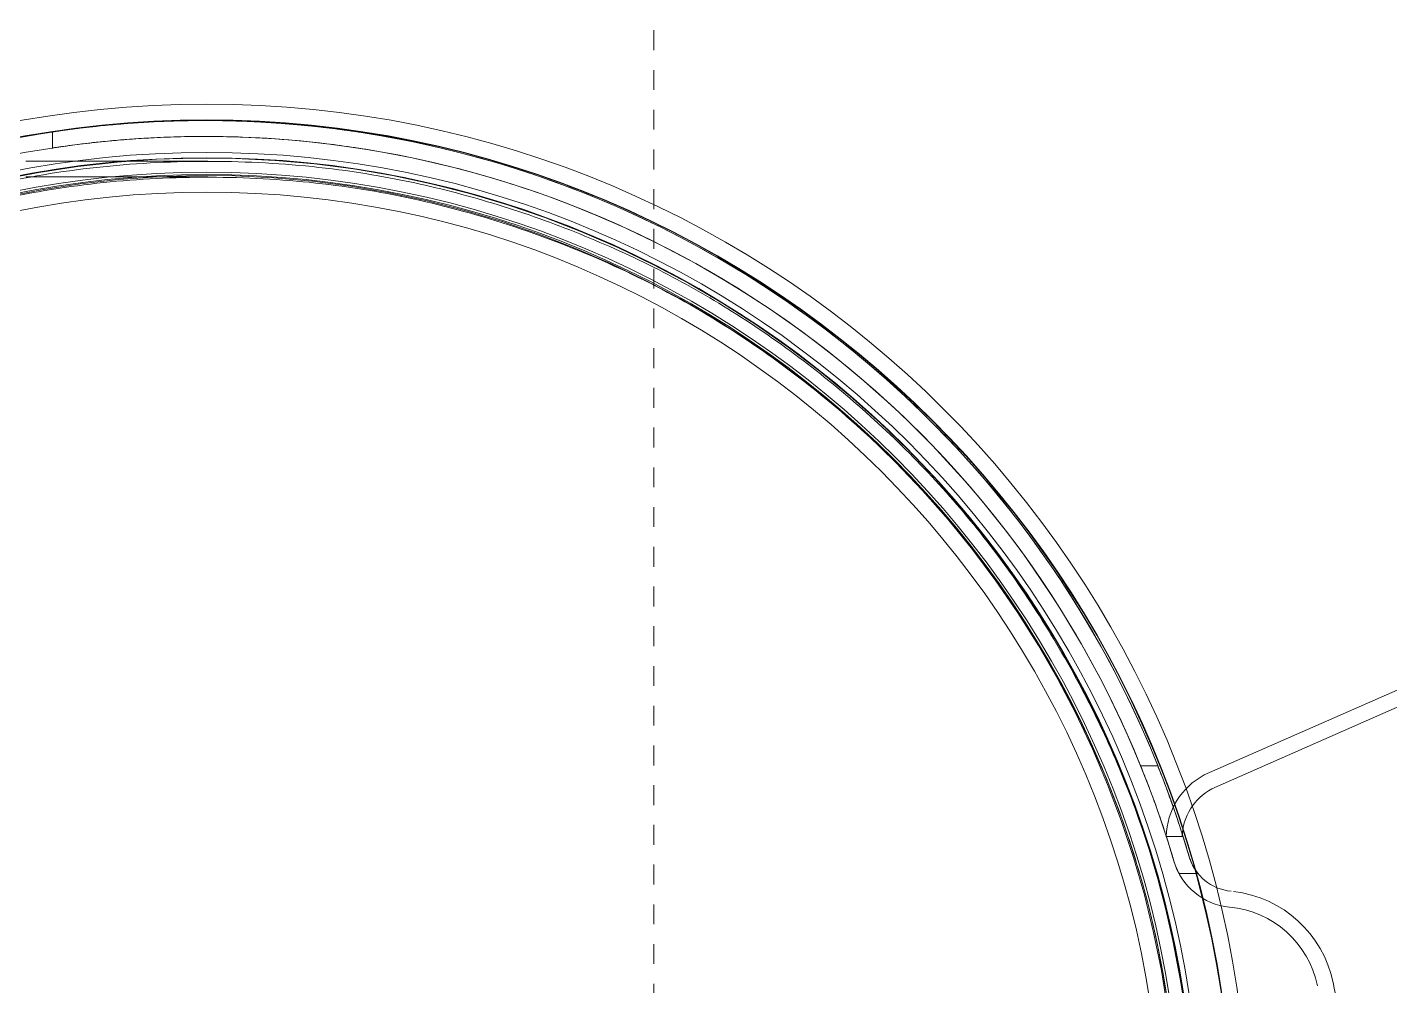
# Model space of a CAD drawing. Header units: millimetres. Extents: x 2179 to 48742, y 3478 to 161002.
# Drawn here: x 18851.4 to 18920, y 126037.3 to 126085.5 of the extents above; entities that cross this region are included whole.
import ezdxf

# ---------------------------------------------------------------- set-up
doc = ezdxf.new("R2010")
doc.units = ezdxf.units.MM
doc.linetypes.add('1_Čerchovaná 1_0mm', pattern=[2.4, 1.2, -0.6, 0, -0.6])
doc.linetypes.add('3_Čárkovaná 1_0mm', pattern=[2, 1, -1])
doc.layers.add('A-DETL-MBND', color=7, linetype='3_Čárkovaná 1_0mm', lineweight=9)
doc.layers.add('A-GENM-1', color=7, linetype='Continuous', lineweight=9, true_color=0x646464)
doc.layers.add('A-GENM-2', color=7, linetype='1_Čerchovaná 1_0mm', lineweight=9, true_color=0x646464)

# ---------------------------------------------------------------- blocks, each defined once
blk = doc.blocks.new('Construction_Roof-Accessories_Lindab_Round- - Lindab Round Downpipe System 150_100 High Build Polyester 001 Antique White-794159-1NP _ stroje')
at = {"layer": 'A-GENM-1'}
for p, q in [((180771.12, 126080.283), (180771.12, 126079.474)), ((180771.12, 126080.283), (180771.12, 126079.474)), ((180829.067, 126047.908), (180861.382, 126062.125)), ((180861.382, 126062.125), (180829.067, 126047.908)), ((180829.067, 126047.908), (180861.382, 126062.125)), ((180861.382, 126062.125), (180829.067, 126047.908)), ((180862.182, 126061.649), (180829.443, 126047.202)), ((180829.443, 126047.202), (180862.182, 126061.649)), ((180862.182, 126061.649), (180829.443, 126047.202)), ((180829.443, 126047.202), (180862.182, 126061.649)), ((180825.865, 126048.375), (180826.727, 126048.375)), ((180826.727, 126048.375), (180825.865, 126048.375)), ((180825.865, 126048.375), (180826.727, 126048.375)), ((180826.727, 126048.375), (180825.865, 126048.375)), ((180827.959, 126044.814), (180827.158, 126044.814)), ((180827.158, 126044.814), (180827.959, 126044.814)), ((180827.959, 126044.814), (180827.158, 126044.814)), ((180827.158, 126044.814), (180827.959, 126044.814)), ((180827.999, 126044.814), (180827.159, 126044.814)), ((180827.159, 126044.814), (180827.999, 126044.814)), ((180827.999, 126044.814), (180827.159, 126044.814)), ((180827.159, 126044.814), (180827.999, 126044.814)), ((180828.751, 126042.949), (180827.796, 126042.949)), ((180828.751, 126042.949), (180827.796, 126042.949)), ((180828.751, 126042.949), (180827.796, 126042.949)), ((180828.751, 126042.949), (180827.796, 126042.949)), ((180827.797, 126042.947), (180828.753, 126042.947)), ((180827.797, 126042.947), (180828.753, 126042.947)), ((180827.797, 126042.947), (180828.753, 126042.947)), ((180827.797, 126042.947), (180828.753, 126042.947))]:
    blk.add_line(p, q, dxfattribs=at)
at = {"layer": 'A-GENM-1', "flags": 128}
for points in [[(180769.777, 126078.813), (180771.493, 126078.813), (180773.043, 126078.813), (180774.423, 126078.813), (180775.632, 126078.813), (180776.668, 126078.813), (180777.529, 126078.813), (180778.214, 126078.813), (180778.722, 126078.813), (180778.937, 126078.813)], [(180768.479, 126077.865), (180770.432, 126078.242), (180772.397, 126078.541), (180774.374, 126078.761), (180776.357, 126078.901), (180778.345, 126078.963), (180780.334, 126078.944), (180782.32, 126078.846), (180784.3, 126078.669), (180786.272, 126078.413), (180788.233, 126078.078), (180790.178, 126077.665), (180792.105, 126077.175), (180794.011, 126076.608), (180795.893, 126075.965), (180797.747, 126075.247), (180799.572, 126074.456), (180801.363, 126073.592), (180803.118, 126072.658), (180804.835, 126071.654), (180806.51, 126070.582), (180808.141, 126069.444), (180809.725, 126068.242), (180811.259, 126066.978), (180812.742, 126065.653), (180814.171, 126064.27), (180815.543, 126062.83), (180816.857, 126061.337), (180818.11, 126059.793), (180819.3, 126058.2), (180820.425, 126056.561), (180821.484, 126054.877), (180822.475, 126053.153), (180823.396, 126051.391), (180824.246, 126049.593), (180825.023, 126047.763), (180825.727, 126045.903), (180826.355, 126044.016), (180826.908, 126042.106), (180827.384, 126040.175), (180827.782, 126038.227), (180828.102, 126036.264)], [(180768.664, 126077.001), (180770.582, 126077.371), (180772.513, 126077.665), (180774.454, 126077.881), (180776.402, 126078.019), (180778.355, 126078.079), (180780.308, 126078.061), (180782.259, 126077.965), (180784.204, 126077.791), (180786.141, 126077.539), (180788.066, 126077.21), (180789.977, 126076.805), (180791.87, 126076.323), (180793.742, 126075.766), (180795.59, 126075.134), (180797.412, 126074.43), (180799.204, 126073.652), (180800.963, 126072.804), (180802.687, 126071.886), (180804.373, 126070.9), (180806.019, 126069.848), (180807.621, 126068.73), (180809.176, 126067.549), (180810.684, 126066.307), (180812.14, 126065.006), (180813.544, 126063.647), (180814.892, 126062.233), (180816.182, 126060.767), (180817.412, 126059.25), (180818.581, 126057.685), (180819.687, 126056.075), (180820.727, 126054.422), (180821.7, 126052.728), (180822.605, 126050.997), (180823.44, 126049.231), (180824.203, 126047.434), (180824.894, 126045.607), (180825.511, 126043.754), (180826.054, 126041.877), (180826.522, 126039.981), (180826.913, 126038.067), (180827.227, 126036.139)], [(180769.777, 126078.013), (180771.493, 126078.013), (180773.043, 126078.013), (180774.423, 126078.013), (180775.632, 126078.013), (180776.668, 126078.013), (180777.529, 126078.013), (180778.214, 126078.013), (180778.722, 126078.013), (180778.937, 126078.013)]]:
    blk.add_lwpolyline(points, dxfattribs=at)
at = {"layer": 'A-GENM-1'}
for centre, radius, start, end in [((180778.882, 126029.248), 52.434, 90, 270), ((180778.882, 126029.248), 52.434, 90, 270), ((180778.882, 126029.248), 52.434, 0, 180), ((180778.882, 126029.248), 52.434, 270, 90), ((180778.882, 126029.248), 52.434, 270, 90), ((180778.882, 126029.248), 51.634, 90, 270), ((180778.882, 126029.248), 51.634, 90, 270), ((180778.882, 126029.248), 51.612, 360, 180), ((180778.799, 126029.247), 51.604, 16.36814, 157.3931), ((180778.799, 126029.247), 51.604, 16.36814, 157.3931), ((180778.799, 126029.247), 51.604, 16.36814, 157.3931), ((180778.799, 126029.247), 51.604, 16.36814, 157.3931), ((180778.882, 126029.248), 51.634, 270, 90), ((180778.882, 126029.248), 51.634, 270, 90), ((180778.799, 126029.247), 51.604, 21.7598, 80.15748), ((180778.799, 126029.247), 51.604, 21.75667, 80.15748), ((180778.799, 126029.247), 51.604, 21.7598, 80.15748), ((180778.799, 126029.247), 51.604, 21.75667, 80.15748), ((180778.799, 126029.247), 50.804, 16.36814, 157.3931), ((180778.799, 126029.247), 50.804, 16.36814, 157.3931), ((180778.799, 126029.247), 50.804, 16.36814, 157.3931), ((180778.799, 126029.247), 50.804, 16.36814, 157.3931), ((180778.882, 126029.248), 50, 0, 180), ((180778.882, 126029.248), 50, 360, 180), ((180778.882, 126029.248), 49.731, 360, 180), ((180778.799, 126029.247), 50.804, 22.12039, 80.00091), ((180778.799, 126029.247), 50.804, 22.1172, 80.00091), ((180778.799, 126029.247), 50.804, 22.12039, 80.00091), ((180778.799, 126029.247), 50.804, 22.1172, 80.00091), ((180778.882, 126029.248), 49, 0, 180), ((180778.882, 126029.248), 49, 0, 180), ((180778.882, 126029.248), 49, 0, 180), ((180778.882, 126029.248), 49, 0, 180), ((180778.882, 126029.248), 48.881, 360, 180), ((180778.882, 126029.248), 48, 0, 180), ((180778.882, 126029.248), 48, 360, 180), ((180830.757, 126044.729), 3.6, 118, 178.65062), ((180830.757, 126044.729), 3.6, 118, 178.65062), ((180830.757, 126044.729), 3.6, 118, 178.65062), ((180830.757, 126044.729), 3.6, 118, 178.65062), ((180830.757, 126044.729), 2.8, 118, 178.26498), ((180830.757, 126044.729), 2.8, 118, 178.26498), ((180830.757, 126044.729), 2.8, 118, 178.26498), ((180830.757, 126044.729), 2.8, 118, 178.26498), ((180830.644, 126044.475), 2.431, 196.36814, 264.59127), ((180830.644, 126044.475), 2.431, 196.36814, 264.59127), ((180830.644, 126044.475), 2.431, 196.36814, 264.59127), ((180830.644, 126044.475), 2.431, 196.36814, 264.59127), ((180830.644, 126044.475), 3.231, 196.36814, 264.59127), ((180830.644, 126044.475), 3.231, 196.36814, 264.59127), ((180830.644, 126044.475), 3.231, 196.36814, 264.59127), ((180830.644, 126044.475), 3.231, 196.36814, 264.59127), ((180829.868, 126036.281), 5.8, 11.71066, 83.3681), ((180829.868, 126036.281), 5.8, 11.71066, 83.3681), ((180829.868, 126036.281), 5.8, 11.71066, 83.3681), ((180829.868, 126036.281), 5.8, 11.71066, 83.3681), ((180829.868, 126036.281), 5, 11.71066, 84.59127), ((180829.868, 126036.281), 5, 11.71066, 84.59127), ((180829.868, 126036.281), 5, 11.71066, 84.59127), ((180829.868, 126036.281), 5, 11.71066, 84.59127), ((180795.941, 126029.248), 40.448, 4.97491, 11.71066), ((180795.941, 126029.248), 40.448, 4.97491, 11.71066), ((180795.941, 126029.248), 40.448, 4.97491, 11.71066), ((180795.941, 126029.248), 40.448, 4.97491, 11.71066)]:
    blk.add_arc(centre, radius, start, end, dxfattribs=at)
for points, knots in [([(180787.62, 126080.092), (180786.636, 126080.262), (180784.708, 126080.537), (180781.992, 126080.776), (180779.354, 126080.869), (180776.975, 126080.835), (180774.935, 126080.718), (180773.261, 126080.56), (180772.05, 126080.411), (180771.221, 126080.293), (180771.017, 126080.261), (180771.548, 126080.342), (180772.671, 126080.491), (180773.87, 126080.618), (180774.967, 126080.713), (180776.213, 126080.792), (180778.001, 126080.86), (180781.715, 126080.849), (180785.159, 126080.519), (180787.62, 126080.092)], [0, 0, 0, 0, 0.055556, 0.111111, 0.166667, 0.222222, 0.277778, 0.333333, 0.388889, 0.444444, 0.513889, 0.583333, 0.652778, 0.6875, 0.722222, 0.756944, 0.791667, 0.861111, 1, 1, 1, 1]), ([(180787.62, 126080.092), (180786.636, 126080.262), (180784.708, 126080.537), (180781.992, 126080.776), (180779.354, 126080.869), (180776.975, 126080.835), (180774.935, 126080.718), (180773.261, 126080.56), (180772.05, 126080.411), (180771.221, 126080.293), (180771.017, 126080.261), (180771.548, 126080.342), (180772.671, 126080.491), (180773.87, 126080.618), (180774.967, 126080.713), (180776.213, 126080.792), (180778.001, 126080.86), (180781.715, 126080.849), (180785.159, 126080.519), (180787.62, 126080.092)], [0, 0, 0, 0, 0.055556, 0.111111, 0.166667, 0.222222, 0.277778, 0.333333, 0.388889, 0.444444, 0.513889, 0.583333, 0.652778, 0.6875, 0.722222, 0.756944, 0.791667, 0.861111, 1, 1, 1, 1]), ([(180787.62, 126079.279), (180786.636, 126079.453), (180784.709, 126079.732), (180781.992, 126079.974), (180779.35, 126080.069), (180776.969, 126080.034), (180774.931, 126079.915), (180773.261, 126079.755), (180772.05, 126079.604), (180771.22, 126079.484), (180771.018, 126079.451), (180771.549, 126079.534), (180772.671, 126079.686), (180773.872, 126079.815), (180774.972, 126079.911), (180776.22, 126079.991), (180778.008, 126080.06), (180781.716, 126080.049), (180785.159, 126079.713), (180787.62, 126079.279)], [0, 0, 0, 0, 0.055556, 0.111111, 0.166667, 0.222222, 0.277778, 0.333333, 0.388889, 0.444444, 0.513889, 0.583333, 0.652778, 0.6875, 0.722222, 0.756944, 0.791667, 0.861111, 1, 1, 1, 1]), ([(180787.62, 126079.279), (180786.636, 126079.453), (180784.709, 126079.732), (180781.992, 126079.974), (180779.35, 126080.069), (180776.969, 126080.034), (180774.931, 126079.915), (180773.261, 126079.755), (180772.05, 126079.604), (180771.22, 126079.484), (180771.018, 126079.451), (180771.549, 126079.534), (180772.671, 126079.686), (180773.872, 126079.815), (180774.972, 126079.911), (180776.22, 126079.991), (180778.008, 126080.06), (180781.716, 126080.049), (180785.159, 126079.713), (180787.62, 126079.279)], [0, 0, 0, 0, 0.055556, 0.111111, 0.166667, 0.222222, 0.277778, 0.333333, 0.388889, 0.444444, 0.513889, 0.583333, 0.652778, 0.6875, 0.722222, 0.756944, 0.791667, 0.861111, 1, 1, 1, 1]), ([(180729.15, 126029.248), (180729.19, 126032.998), (180730.009, 126040.234), (180732.859, 126048.588), (180736.349, 126055.039), (180739.438, 126059.545), (180742.905, 126063.558), (180746.922, 126067.286), (180751.307, 126070.57), (180755.875, 126073.268), (180760.859, 126075.504), (180766.09, 126077.219), (180771.303, 126078.327), (180776.698, 126078.845), (180782.2, 126078.791), (180787.182, 126078.211), (180791.711, 126077.2), (180795.894, 126075.883), (180799.95, 126074.217), (180803.761, 126072.254), (180807.375, 126069.946), (180810.856, 126067.276), (180814.098, 126064.322), (180817.008, 126061.173), (180819.611, 126057.771), (180821.965, 126054.075), (180823.996, 126050.196), (180826.201, 126044.914), (180828.022, 126038.084), (180828.556, 126032.248), (180828.587, 126029.248)], [-1, -1, -1, -1, -0.930556, -0.861111, -0.826389, -0.791667, -0.756944, -0.722222, -0.6875, -0.652778, -0.618056, -0.583333, -0.548611, -0.513889, -0.479167, -0.444444, -0.416667, -0.388889, -0.361111, -0.333333, -0.305556, -0.277778, -0.25, -0.222222, -0.194444, -0.166667, -0.138889, -0.111111, -0.055556, 0, 0, 0, 0]), ([(180827.786, 126029.248), (180827.748, 126032.938), (180826.949, 126040.057), (180824.159, 126048.277), (180820.748, 126054.623), (180817.723, 126059.058), (180814.316, 126063.011), (180810.363, 126066.688), (180806.044, 126069.93), (180801.55, 126072.586), (180796.649, 126074.782), (180791.503, 126076.462), (180786.375, 126077.546), (180781.068, 126078.048), (180775.655, 126077.986), (180770.753, 126077.409), (180766.296, 126076.409), (180762.179, 126075.107), (180758.188, 126073.464), (180754.437, 126071.532), (180750.883, 126069.265), (180747.461, 126066.646), (180744.273, 126063.748), (180741.409, 126060.656), (180738.839, 126057.31), (180736.511, 126053.674), (180734.5, 126049.857), (180732.319, 126044.66), (180730.518, 126037.941), (180729.988, 126032.2), (180729.956, 126029.248)], [-1, -1, -1, -1, -0.930556, -0.861111, -0.826389, -0.791667, -0.756944, -0.722222, -0.6875, -0.652778, -0.618056, -0.583333, -0.548611, -0.513889, -0.479167, -0.444444, -0.416667, -0.388889, -0.361111, -0.333333, -0.305556, -0.277778, -0.25, -0.222222, -0.194444, -0.166667, -0.138889, -0.111111, -0.055556, 0, 0, 0, 0]), ([(180825.864, 126048.378), (180825.947, 126048.171), (180826.108, 126047.77), (180826.294, 126047.285), (180826.42, 126046.947), (180826.498, 126046.736), (180826.541, 126046.619), (180826.544, 126046.61), (180826.539, 126046.623)], [-1, -1, -1, -1, -0.785714, -0.571429, -0.428571, -0.285714, -0.142857, 0, 0, 0, 0]), ([(180826.539, 126046.623), (180826.546, 126046.604), (180826.535, 126046.634), (180826.479, 126046.787), (180826.411, 126046.972), (180826.312, 126047.236), (180826.134, 126047.701), (180825.975, 126048.102), (180825.864, 126048.378)], [-1, -1, -1, -1, -0.785714, -0.678571, -0.571429, -0.428571, -0.285714, 0, 0, 0, 0]), ([(180825.864, 126048.378), (180825.947, 126048.171), (180826.108, 126047.77), (180826.294, 126047.285), (180826.42, 126046.947), (180826.498, 126046.736), (180826.541, 126046.619), (180826.544, 126046.61), (180826.539, 126046.623)], [-1, -1, -1, -1, -0.785714, -0.571429, -0.428571, -0.285714, -0.142857, 0, 0, 0, 0]), ([(180826.539, 126046.623), (180826.546, 126046.604), (180826.535, 126046.634), (180826.479, 126046.787), (180826.411, 126046.972), (180826.312, 126047.236), (180826.134, 126047.701), (180825.975, 126048.102), (180825.864, 126048.378)], [-1, -1, -1, -1, -0.785714, -0.678571, -0.571429, -0.428571, -0.285714, 0, 0, 0, 0]), ([(180826.726, 126048.378), (180826.809, 126048.171), (180826.966, 126047.769), (180827.149, 126047.284), (180827.273, 126046.947), (180827.349, 126046.736), (180827.391, 126046.619), (180827.394, 126046.61), (180827.39, 126046.623)], [-1, -1, -1, -1, -0.785714, -0.571429, -0.428571, -0.285714, -0.142857, 0, 0, 0, 0]), ([(180827.39, 126046.623), (180827.397, 126046.604), (180827.386, 126046.634), (180827.331, 126046.786), (180827.264, 126046.971), (180827.167, 126047.235), (180826.992, 126047.701), (180826.836, 126048.102), (180826.726, 126048.378)], [-1, -1, -1, -1, -0.785714, -0.678571, -0.571429, -0.428571, -0.285714, 0, 0, 0, 0]), ([(180826.726, 126048.378), (180826.809, 126048.171), (180826.966, 126047.769), (180827.149, 126047.284), (180827.273, 126046.947), (180827.349, 126046.736), (180827.391, 126046.619), (180827.394, 126046.61), (180827.39, 126046.623)], [-1, -1, -1, -1, -0.785714, -0.571429, -0.428571, -0.285714, -0.142857, 0, 0, 0, 0]), ([(180827.39, 126046.623), (180827.397, 126046.604), (180827.386, 126046.634), (180827.331, 126046.786), (180827.264, 126046.971), (180827.167, 126047.235), (180826.992, 126047.701), (180826.836, 126048.102), (180826.726, 126048.378)], [-1, -1, -1, -1, -0.785714, -0.678571, -0.571429, -0.428571, -0.285714, 0, 0, 0, 0]), ([(180826.539, 126046.623), (180826.535, 126046.635), (180826.537, 126046.629), (180826.574, 126046.527), (180826.641, 126046.341), (180826.763, 126045.996), (180826.88, 126045.658), (180826.964, 126045.409)], [-1, -1, -1, -1, -0.833333, -0.666667, -0.5, -0.333333, 0, 0, 0, 0]), ([(180826.964, 126045.409), (180826.88, 126045.658), (180826.763, 126045.996), (180826.641, 126046.341), (180826.574, 126046.527), (180826.537, 126046.629), (180826.535, 126046.635), (180826.539, 126046.623)], [-1, -1, -1, -1, -0.666667, -0.5, -0.333333, -0.166667, 0, 0, 0, 0]), ([(180826.539, 126046.623), (180826.535, 126046.635), (180826.537, 126046.629), (180826.574, 126046.527), (180826.641, 126046.341), (180826.763, 126045.996), (180826.88, 126045.658), (180826.964, 126045.409)], [-1, -1, -1, -1, -0.833333, -0.666667, -0.5, -0.333333, 0, 0, 0, 0]), ([(180826.964, 126045.409), (180826.88, 126045.658), (180826.763, 126045.996), (180826.641, 126046.341), (180826.574, 126046.527), (180826.537, 126046.629), (180826.535, 126046.635), (180826.539, 126046.623)], [-1, -1, -1, -1, -0.666667, -0.5, -0.333333, -0.166667, 0, 0, 0, 0]), ([(180827.39, 126046.623), (180827.385, 126046.635), (180827.388, 126046.629), (180827.424, 126046.527), (180827.49, 126046.341), (180827.61, 126045.997), (180827.725, 126045.658), (180827.807, 126045.409)], [-1, -1, -1, -1, -0.833333, -0.666667, -0.5, -0.333333, 0, 0, 0, 0]), ([(180827.807, 126045.409), (180827.725, 126045.658), (180827.61, 126045.997), (180827.49, 126046.341), (180827.424, 126046.527), (180827.388, 126046.629), (180827.385, 126046.635), (180827.39, 126046.623)], [-1, -1, -1, -1, -0.666667, -0.5, -0.333333, -0.166667, 0, 0, 0, 0]), ([(180827.39, 126046.623), (180827.385, 126046.635), (180827.388, 126046.629), (180827.424, 126046.527), (180827.49, 126046.341), (180827.61, 126045.997), (180827.725, 126045.658), (180827.807, 126045.409)], [-1, -1, -1, -1, -0.833333, -0.666667, -0.5, -0.333333, 0, 0, 0, 0]), ([(180827.807, 126045.409), (180827.725, 126045.658), (180827.61, 126045.997), (180827.49, 126046.341), (180827.424, 126046.527), (180827.388, 126046.629), (180827.385, 126046.635), (180827.39, 126046.623)], [-1, -1, -1, -1, -0.666667, -0.5, -0.333333, -0.166667, 0, 0, 0, 0]), ([(180826.964, 126045.409), (180827.027, 126045.221), (180827.154, 126044.835), (180827.32, 126044.309), (180827.45, 126043.881), (180827.514, 126043.666), (180827.544, 126043.564)], [-1, -1, -1, -1, -0.7, -0.4, -0.2, 0, 0, 0, 0]), ([(180827.544, 126043.564), (180827.499, 126043.717), (180827.399, 126044.054), (180827.197, 126044.701), (180827.048, 126045.158), (180826.964, 126045.409)], [-1, -1, -1, -1, -0.7, -0.4, 0, 0, 0, 0]), ([(180826.964, 126045.409), (180827.027, 126045.221), (180827.154, 126044.835), (180827.32, 126044.309), (180827.45, 126043.881), (180827.514, 126043.666), (180827.544, 126043.564)], [-1, -1, -1, -1, -0.7, -0.4, -0.2, 0, 0, 0, 0]), ([(180827.544, 126043.564), (180827.499, 126043.717), (180827.399, 126044.054), (180827.197, 126044.701), (180827.048, 126045.158), (180826.964, 126045.409)], [-1, -1, -1, -1, -0.7, -0.4, 0, 0, 0, 0]), ([(180827.807, 126045.409), (180827.896, 126045.14), (180828.031, 126044.718), (180828.201, 126044.164), (180828.276, 126043.912), (180828.312, 126043.79)], [-1, -1, -1, -1, -0.5, -0.25, 0, 0, 0, 0]), ([(180828.312, 126043.79), (180828.276, 126043.912), (180828.201, 126044.164), (180828.031, 126044.718), (180827.896, 126045.14), (180827.807, 126045.409)], [-1, -1, -1, -1, -0.75, -0.5, 0, 0, 0, 0]), ([(180827.807, 126045.409), (180827.896, 126045.14), (180828.031, 126044.718), (180828.201, 126044.164), (180828.276, 126043.912), (180828.312, 126043.79)], [-1, -1, -1, -1, -0.5, -0.25, 0, 0, 0, 0]), ([(180828.312, 126043.79), (180828.276, 126043.912), (180828.201, 126044.164), (180828.031, 126044.718), (180827.896, 126045.14), (180827.807, 126045.409)], [-1, -1, -1, -1, -0.75, -0.5, 0, 0, 0, 0]), ([(180828.751, 126042.949), (180828.755, 126042.945), (180828.75, 126042.951), (180828.705, 126043.007), (180828.633, 126043.107), (180828.494, 126043.324), (180828.376, 126043.571), (180828.312, 126043.79)], [-1, -1, -1, -1, -0.85, -0.7, -0.55, -0.4, 0, 0, 0, 0]), ([(180828.312, 126043.79), (180828.35, 126043.659), (180828.419, 126043.485), (180828.518, 126043.293), (180828.59, 126043.173), (180828.655, 126043.076), (180828.709, 126043.003), (180828.741, 126042.962), (180828.75, 126042.95), (180828.751, 126042.949)], [-1, -1, -1, -1, -0.75, -0.625, -0.5, -0.375, -0.25, -0.125, 0, 0, 0, 0]), ([(180828.751, 126042.949), (180828.75, 126042.95), (180828.741, 126042.962), (180828.709, 126043.003), (180828.655, 126043.076), (180828.59, 126043.173), (180828.518, 126043.293), (180828.419, 126043.485), (180828.35, 126043.659), (180828.312, 126043.79)], [-1, -1, -1, -1, -0.875, -0.75, -0.625, -0.5, -0.375, -0.25, 0, 0, 0, 0]), ([(180828.312, 126043.79), (180828.36, 126043.626), (180828.45, 126043.413), (180828.574, 126043.196), (180828.65, 126043.083), (180828.703, 126043.011), (180828.736, 126042.968), (180828.747, 126042.954), (180828.75, 126042.951)], [-1, -1, -1, -1, -0.7, -0.55, -0.4, -0.3, -0.2, -0.1, -0.1, -0.1, -0.1]), ([(180828.751, 126042.949), (180828.755, 126042.945), (180828.75, 126042.951), (180828.705, 126043.007), (180828.633, 126043.107), (180828.494, 126043.324), (180828.376, 126043.571), (180828.312, 126043.79)], [-1, -1, -1, -1, -0.85, -0.7, -0.55, -0.4, 0, 0, 0, 0]), ([(180828.312, 126043.79), (180828.35, 126043.659), (180828.419, 126043.485), (180828.518, 126043.293), (180828.59, 126043.173), (180828.655, 126043.076), (180828.709, 126043.003), (180828.741, 126042.962), (180828.75, 126042.95), (180828.751, 126042.949)], [-1, -1, -1, -1, -0.75, -0.625, -0.5, -0.375, -0.25, -0.125, 0, 0, 0, 0]), ([(180828.751, 126042.949), (180828.75, 126042.95), (180828.741, 126042.962), (180828.709, 126043.003), (180828.655, 126043.076), (180828.59, 126043.173), (180828.518, 126043.293), (180828.419, 126043.485), (180828.35, 126043.659), (180828.312, 126043.79)], [-1, -1, -1, -1, -0.875, -0.75, -0.625, -0.5, -0.375, -0.25, 0, 0, 0, 0]), ([(180828.312, 126043.79), (180828.36, 126043.626), (180828.45, 126043.413), (180828.574, 126043.196), (180828.65, 126043.083), (180828.703, 126043.011), (180828.736, 126042.968), (180828.747, 126042.954), (180828.75, 126042.951)], [-1, -1, -1, -1, -0.7, -0.55, -0.4, -0.3, -0.2, -0.1, -0.1, -0.1, -0.1]), ([(180827.796, 126042.949), (180827.799, 126042.943), (180827.793, 126042.955), (180827.759, 126043.019), (180827.714, 126043.112), (180827.638, 126043.281), (180827.574, 126043.461), (180827.544, 126043.564)], [-1, -1, -1, -1, -0.75, -0.625, -0.5, -0.25, 0, 0, 0, 0]), ([(180827.544, 126043.564), (180827.574, 126043.461), (180827.638, 126043.281), (180827.714, 126043.112), (180827.759, 126043.019), (180827.793, 126042.955), (180827.799, 126042.943), (180827.796, 126042.949)], [-1, -1, -1, -1, -0.75, -0.5, -0.375, -0.25, 0, 0, 0, 0]), ([(180827.796, 126042.949), (180827.799, 126042.943), (180827.793, 126042.955), (180827.759, 126043.019), (180827.714, 126043.112), (180827.638, 126043.281), (180827.574, 126043.461), (180827.544, 126043.564)], [-1, -1, -1, -1, -0.75, -0.625, -0.5, -0.25, 0, 0, 0, 0]), ([(180827.544, 126043.564), (180827.574, 126043.461), (180827.638, 126043.281), (180827.714, 126043.112), (180827.759, 126043.019), (180827.793, 126042.955), (180827.799, 126042.943), (180827.796, 126042.949)], [-1, -1, -1, -1, -0.75, -0.5, -0.375, -0.25, 0, 0, 0, 0])]:
    blk.add_open_spline(points, degree=3, knots=knots, dxfattribs=at)
for points in [[(180827.159, 126044.814), (180827.209, 126044.659), (180827.304, 126044.359), (180827.436, 126043.928), (180827.51, 126043.68), (180827.544, 126043.564)], [(180827.544, 126043.564), (180827.51, 126043.68), (180827.436, 126043.928), (180827.304, 126044.359), (180827.209, 126044.659), (180827.159, 126044.814)], [(180827.159, 126044.814), (180827.209, 126044.659), (180827.304, 126044.359), (180827.436, 126043.928), (180827.51, 126043.68), (180827.544, 126043.564)], [(180827.544, 126043.564), (180827.51, 126043.68), (180827.436, 126043.928), (180827.304, 126044.359), (180827.209, 126044.659), (180827.159, 126044.814)], [(180827.999, 126044.814), (180828.038, 126044.692), (180828.112, 126044.453), (180828.218, 126044.104), (180828.282, 126043.892), (180828.312, 126043.79)], [(180828.312, 126043.79), (180828.282, 126043.892), (180828.218, 126044.104), (180828.112, 126044.453), (180828.038, 126044.692), (180827.999, 126044.814)], [(180827.999, 126044.814), (180828.038, 126044.692), (180828.112, 126044.453), (180828.218, 126044.104), (180828.282, 126043.892), (180828.312, 126043.79)], [(180828.312, 126043.79), (180828.282, 126043.892), (180828.218, 126044.104), (180828.112, 126044.453), (180828.038, 126044.692), (180827.999, 126044.814)], [(180827.544, 126043.564), (180827.573, 126043.467), (180827.633, 126043.295), (180827.718, 126043.1), (180827.781, 126042.977), (180827.795, 126042.95), (180827.796, 126042.949)], [(180827.796, 126042.949), (180827.795, 126042.95), (180827.781, 126042.977), (180827.718, 126043.1), (180827.633, 126043.295), (180827.573, 126043.467), (180827.544, 126043.564)], [(180827.544, 126043.564), (180827.573, 126043.467), (180827.633, 126043.295), (180827.718, 126043.1), (180827.781, 126042.977), (180827.795, 126042.95), (180827.796, 126042.949)], [(180827.796, 126042.949), (180827.795, 126042.95), (180827.781, 126042.977), (180827.718, 126043.1), (180827.633, 126043.295), (180827.573, 126043.467), (180827.544, 126043.564)]]:
    blk.add_open_spline(points, degree=3, dxfattribs=at)
blk = doc.blocks.new('EN_MEA MEARIN PLUS_EXPERT_basic - MEARIN Plus3000 - NW300-802455-1NP _ stroje')
at = {"layer": 'A-DETL-MBND'}
blk.add_line((-149, -100), (27656.385, -100), dxfattribs=at)

msp = doc.modelspace()

# ---------------------------------------------------------------- block references
at = {"layer": 'A-DETL-MBND', "rotation": 90.00000000000001}
msp.add_blockref('EN_MEA MEARIN PLUS_EXPERT_basic - MEARIN Plus3000 - NW300-802455-1NP _ stroje', (18782.964, 125619.392), dxfattribs=at)
at = {"layer": 'A-GENM-2'}
msp.add_blockref('Construction_Roof-Accessories_Lindab_Round- - Lindab Round Downpipe System 150_100 High Build Polyester 001 Antique White-794159-1NP _ stroje', (-161918.41, 0), dxfattribs=at)

doc.saveas('drawing.dxf')
